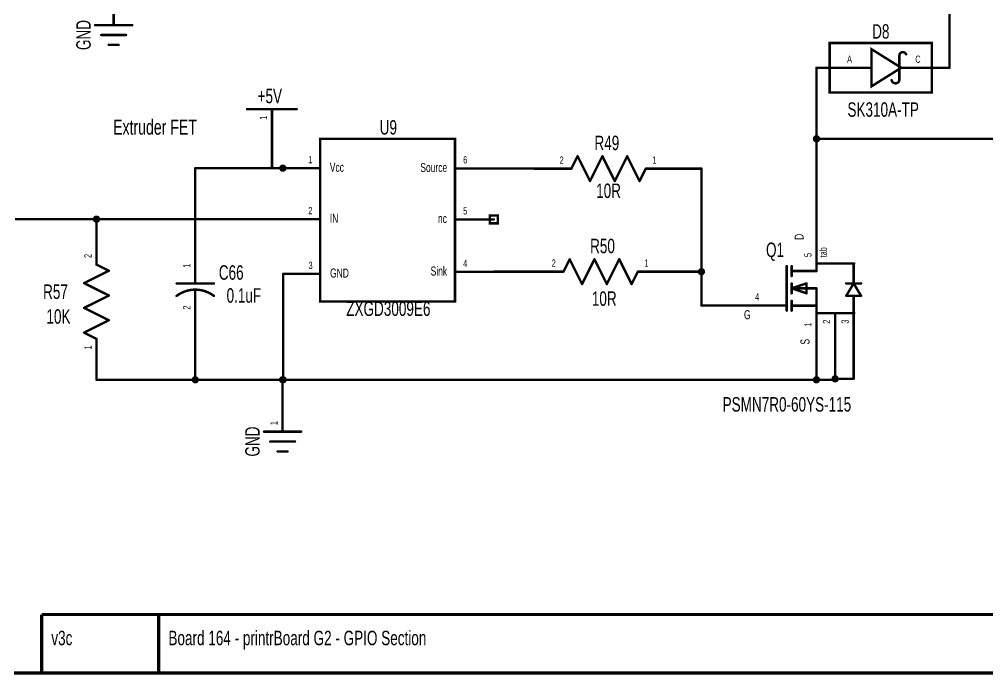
# Model space of a CAD drawing. Extents: x -0.2 to 11.3, y -0.6 to 7.5.
# Drawn here: x 4.476 to 8.382, y -0.597 to 2.048 of the extents above; entities that cross this region are included whole.
import ezdxf
from ezdxf.enums import TextEntityAlignment as Align

# ---------------------------------------------------------------- set-up
doc = ezdxf.new("R2010")
doc.units = 0
for name, color, linetype in [('Element', 253, 'CONTINUOUS'), ('Net', 50, 'CONTINUOUS'), ('Pin', 50, 'CONTINUOUS'), ('Shapes', 252, 'CONTINUOUS'), ('Titles', 253, 'CONTINUOUS')]:
    doc.layers.add(name, color=color, linetype=linetype)

msp = doc.modelspace()

# ---------------------------------------------------------------- linework, layer by layer
at = {"layer": 'Element', "linetype": 'CONTINUOUS'}
for points, const_width in [([(4.781, 2.0247), (4.931, 2.0247)], 0.0098), ([(4.806, 1.9847), (4.906, 1.9847)], 0.0098), ([(7.7443, 1.9525), (8.1568, 1.9525), (8.1568, 1.7525), (7.7443, 1.7525), (7.7443, 1.9525)], 0.0098), ([(4.836, 1.9447), (4.876, 1.9447)], 0.0098), ([(8.0331, 1.8525), (7.9131, 1.9275), (7.9131, 1.7775), (8.0331, 1.8525)], 0.0098), ([(8.0527, 1.9066), (8.0519, 1.9084), (8.0509, 1.91), (8.0497, 1.9115), (8.0482, 1.9128), (8.0467, 1.9139), (8.0449, 1.9147), (8.0431, 1.9153), (8.0412, 1.9157), (8.0393, 1.9158), (8.0374, 1.9157), (8.0356, 1.9152), (8.0338, 1.9146), (8.0321, 1.9136), (8.0305, 1.9125), (8.0291, 1.9112), (8.028, 1.9097), (8.027, 1.908), (8.0263, 1.9062), (8.0258, 1.9044), (8.0256, 1.9025)], 0.0098), ([(8.0256, 1.9025), (8.0256, 1.8025)], 0.0098), ([(7.9071, 1.8525), (7.8691, 1.8525)], 0.0098), ([(8.0691, 1.8525), (8.0321, 1.8525)], 0.0098), ([(7.9943, 1.8025), (7.9949, 1.8004), (7.9958, 1.7983), (7.9969, 1.7965), (7.9983, 1.7948), (7.9999, 1.7933), (8.0016, 1.792), (8.0036, 1.791), (8.0056, 1.7903), (8.0078, 1.7898), (8.01, 1.7897), (8.0121, 1.7898), (8.0143, 1.7903), (8.0163, 1.791), (8.0183, 1.792), (8.0201, 1.7933), (8.0217, 1.7948), (8.023, 1.7965), (8.0242, 1.7983), (8.025, 1.8004), (8.0256, 1.8025)], 0.0098), ([(5.3946, 1.6853), (5.5946, 1.6853)], 0.0098), ([(5.6894, 1.5653), (6.2331, 1.5653), (6.2331, 0.909), (5.6894, 0.909), (5.6894, 1.5653)], 0.0098), ([(6.7275, 1.4953), (6.7025, 1.4453)], 0.0098), ([(6.7775, 1.3953), (6.7275, 1.4953)], 0.0098), ([(6.8275, 1.4953), (6.7775, 1.3953)], 0.0098), ([(6.8775, 1.3953), (6.8275, 1.4953)], 0.0098), ([(6.9275, 1.4953), (6.8775, 1.3953)], 0.0098), ([(6.9775, 1.3953), (6.9275, 1.4953)], 0.0098), ([(7.0025, 1.4453), (6.9775, 1.3953)], 0.0098), ([(4.8368, 1.0332), (4.7868, 1.0582)], 0.0098), ([(6.6955, 1.0794), (6.6705, 1.0294)], 0.0098), ([(6.7455, 0.9794), (6.6955, 1.0794)], 0.0098), ([(6.7955, 1.0794), (6.7455, 0.9794)], 0.0098), ([(6.8455, 0.9794), (6.7955, 1.0794)], 0.0098), ([(6.8955, 1.0794), (6.8455, 0.9794)], 0.0098), ([(6.9455, 0.9794), (6.8955, 1.0794)], 0.0098), ([(7.5711, 1.052), (7.5711, 0.872)], 0.0098), ([(7.5911, 1.052), (7.5911, 1.012)], 0.0098), ([(7.6911, 1.032), (7.6911, 1.062)], 0.0098), ([(7.6911, 1.062), (7.8436, 1.062)], 0.0098), ([(7.8411, 1.0558), (7.8411, 0.9758)], 0.0098), ([(4.7368, 0.9832), (4.8368, 1.0332)], 0.0098), ([(5.1853, 1.0188), (5.1853, 0.9818)], 0.0098), ([(6.9705, 1.0294), (6.9455, 0.9794)], 0.0098), ([(7.6911, 1.032), (7.5911, 1.032)], 0.0098), ([(4.8368, 0.9332), (4.7368, 0.9832)], 0.0098), ([(5.1103, 0.9818), (5.2603, 0.9818)], 0.0098), ([(7.5911, 0.942), (7.5911, 0.982)], 0.0098), ([(7.6511, 0.982), (7.5911, 0.962)], 0.0098), ([(7.6511, 0.942), (7.6511, 0.982)], 0.0098), ([(7.8411, 0.982), (7.8111, 0.932)], 0.0098), ([(7.8111, 0.982), (7.8711, 0.982)], 0.0098), ([(7.8711, 0.932), (7.8411, 0.982)], 0.0098), ([(4.7368, 0.8832), (4.8368, 0.9332)], 0.0098), ([(5.2605, 0.9316), (5.2539, 0.9363), (5.247, 0.9405), (5.2399, 0.9443), (5.2325, 0.9475), (5.225, 0.9503), (5.2172, 0.9527), (5.2094, 0.9545), (5.2014, 0.9558), (5.1934, 0.9565), (5.1853, 0.9568), (5.1772, 0.9565), (5.1692, 0.9558), (5.1612, 0.9545), (5.1534, 0.9527), (5.1456, 0.9503), (5.1381, 0.9475), (5.1307, 0.9442), (5.1236, 0.9405), (5.1167, 0.9363), (5.1101, 0.9316)], 0.01), ([(5.1853, 0.9568), (5.1853, 0.9188)], 0.0098), ([(7.6911, 0.962), (7.5911, 0.962)], 0.0098), ([(7.5911, 0.962), (7.6511, 0.942)], 0.0098), ([(7.6911, 0.962), (7.6911, 0.862)], 0.0098), ([(7.5911, 0.872), (7.5911, 0.912)], 0.0098), ([(7.8111, 0.932), (7.8711, 0.932)], 0.0098), ([(7.8411, 0.862), (7.8411, 0.932)], 0.0098), ([(4.8368, 0.8332), (4.7368, 0.8832)], 0.0098), ([(7.4911, 0.8933), (7.5711, 0.8933)], 0.0098), ([(7.6911, 0.892), (7.5911, 0.892)], 0.0098), ([(7.6911, 0.862), (7.8436, 0.862)], 0.0098), ([(4.7368, 0.7832), (4.8368, 0.8332)], 0.0098), ([(4.7868, 0.7582), (4.7368, 0.7832)], 0.0098), ([(5.4625, 0.3837), (5.6125, 0.3837)], 0.0098), ([(5.4875, 0.3437), (5.5875, 0.3437)], 0.0098), ([(5.5175, 0.3037), (5.5575, 0.3037)], 0.0098)]:
    msp.add_lwpolyline(points, dxfattribs=dict(at, const_width=const_width))
for points, const_width in [([(4.7786, 2.0247, 1), (4.7835, 2.0247, 1), (4.7786, 2.0247, 1)], 0.0049), ([(4.9286, 2.0247, 1), (4.9335, 2.0247, 1), (4.9286, 2.0247, 1)], 0.0049), ([(4.8036, 1.9847, 1), (4.8085, 1.9847, 1), (4.8036, 1.9847, 1)], 0.0049), ([(4.9036, 1.9847, 1), (4.9085, 1.9847, 1), (4.9036, 1.9847, 1)], 0.0049), ([(4.8336, 1.9447, 1), (4.8385, 1.9447, 1), (4.8336, 1.9447, 1)], 0.0049), ([(4.8736, 1.9447, 1), (4.8785, 1.9447, 1), (4.8736, 1.9447, 1)], 0.0049), ([(8.0231, 1.9025, 1), (8.0281, 1.9025, 1), (8.0231, 1.9025, 1)], 0.0049), ([(8.0231, 1.9025, 1), (8.028, 1.9025, 1), (8.0231, 1.9025, 1)], 0.0049), ([(8.0502, 1.9066, 1), (8.0551, 1.9066, 1), (8.0502, 1.9066, 1)], 0.0049), ([(7.8666, 1.8525, 1), (7.8715, 1.8525, 1), (7.8666, 1.8525, 1)], 0.0049), ([(7.9046, 1.8525, 1), (7.9095, 1.8525, 1), (7.9046, 1.8525, 1)], 0.0049), ([(8.0296, 1.8525, 1), (8.0345, 1.8525, 1), (8.0296, 1.8525, 1)], 0.0049), ([(8.0306, 1.8525, 1), (8.0355, 1.8525, 1), (8.0306, 1.8525, 1)], 0.0049), ([(8.0666, 1.8525, 1), (8.0715, 1.8525, 1), (8.0666, 1.8525, 1)], 0.0049), ([(7.9919, 1.8025, 1), (7.9968, 1.8025, 1), (7.9919, 1.8025, 1)], 0.0049), ([(8.0231, 1.8025, 1), (8.0281, 1.8025, 1), (8.0231, 1.8025, 1)], 0.0049), ([(8.0231, 1.8025, 1), (8.028, 1.8025, 1), (8.0231, 1.8025, 1)], 0.0049), ([(5.3921, 1.6853, 1), (5.3971, 1.6853, 1), (5.3921, 1.6853, 1)], 0.0049), ([(5.5921, 1.6853, 1), (5.5971, 1.6853, 1), (5.5921, 1.6853, 1)], 0.0049), ([(6.7251, 1.4953, 1), (6.73, 1.4953, 1), (6.7251, 1.4953, 1)], 0.0049), ([(6.7251, 1.4953, 1), (6.73, 1.4953, 1), (6.7251, 1.4953, 1)], 0.0049), ([(6.8251, 1.4953, 1), (6.83, 1.4953, 1), (6.8251, 1.4953, 1)], 0.0049), ([(6.8251, 1.4953, 1), (6.83, 1.4953, 1), (6.8251, 1.4953, 1)], 0.0049), ([(6.9251, 1.4953, 1), (6.93, 1.4953, 1), (6.9251, 1.4953, 1)], 0.0049), ([(6.9251, 1.4953, 1), (6.93, 1.4953, 1), (6.9251, 1.4953, 1)], 0.0049), ([(6.7001, 1.4453, 1), (6.705, 1.4453, 1), (6.7001, 1.4453, 1)], 0.0049), ([(7.0001, 1.4453, 1), (7.005, 1.4453, 1), (7.0001, 1.4453, 1)], 0.0049), ([(6.7751, 1.3953, 1), (6.78, 1.3953, 1), (6.7751, 1.3953, 1)], 0.0049), ([(6.7751, 1.3953, 1), (6.78, 1.3953, 1), (6.7751, 1.3953, 1)], 0.0049), ([(6.8751, 1.3953, 1), (6.88, 1.3953, 1), (6.8751, 1.3953, 1)], 0.0049), ([(6.8751, 1.3953, 1), (6.88, 1.3953, 1), (6.8751, 1.3953, 1)], 0.0049), ([(6.9751, 1.3953, 1), (6.98, 1.3953, 1), (6.9751, 1.3953, 1)], 0.0049), ([(6.9751, 1.3953, 1), (6.98, 1.3953, 1), (6.9751, 1.3953, 1)], 0.0049), ([(4.7844, 1.0582, 1), (4.7893, 1.0582, 1), (4.7844, 1.0582, 1)], 0.0049), ([(6.6931, 1.0794, 1), (6.698, 1.0794, 1), (6.6931, 1.0794, 1)], 0.0049), ([(6.6931, 1.0794, 1), (6.698, 1.0794, 1), (6.6931, 1.0794, 1)], 0.0049), ([(6.7931, 1.0794, 1), (6.798, 1.0794, 1), (6.7931, 1.0794, 1)], 0.0049), ([(6.7931, 1.0794, 1), (6.798, 1.0794, 1), (6.7931, 1.0794, 1)], 0.0049), ([(6.8931, 1.0794, 1), (6.898, 1.0794, 1), (6.8931, 1.0794, 1)], 0.0049), ([(6.8931, 1.0794, 1), (6.898, 1.0794, 1), (6.8931, 1.0794, 1)], 0.0049), ([(7.5687, 1.052, 1), (7.5736, 1.052, 1), (7.5687, 1.052, 1)], 0.0049), ([(7.5887, 1.052, 1), (7.5936, 1.052, 1), (7.5887, 1.052, 1)], 0.0049), ([(7.6887, 1.062, 1), (7.6936, 1.062, 1), (7.6887, 1.062, 1)], 0.0049), ([(7.6887, 1.062, 1), (7.6936, 1.062, 1), (7.6887, 1.062, 1)], 0.0049), ([(7.8387, 1.0558, 1), (7.8436, 1.0558, 1), (7.8387, 1.0558, 1)], 0.0049), ([(7.8412, 1.062, 1), (7.8461, 1.062, 1), (7.8412, 1.062, 1)], 0.0049), ([(4.8344, 1.0332, 1), (4.8393, 1.0332, 1), (4.8344, 1.0332, 1)], 0.0049), ([(4.8344, 1.0332, 1), (4.8393, 1.0332, 1), (4.8344, 1.0332, 1)], 0.0049), ([(5.1828, 1.0188, 1), (5.1878, 1.0188, 1), (5.1828, 1.0188, 1)], 0.0049), ([(6.6681, 1.0294, 1), (6.673, 1.0294, 1), (6.6681, 1.0294, 1)], 0.0049), ([(6.9681, 1.0294, 1), (6.973, 1.0294, 1), (6.9681, 1.0294, 1)], 0.0049), ([(7.5887, 1.032, 1), (7.5936, 1.032, 1), (7.5887, 1.032, 1)], 0.0049), ([(7.5887, 1.012, 1), (7.5936, 1.012, 1), (7.5887, 1.012, 1)], 0.0049), ([(7.6887, 1.032, 1), (7.6936, 1.032, 1), (7.6887, 1.032, 1)], 0.0049), ([(7.6887, 1.032, 1), (7.6936, 1.032, 1), (7.6887, 1.032, 1)], 0.0049), ([(4.7344, 0.9832, 1), (4.7393, 0.9832, 1), (4.7344, 0.9832, 1)], 0.0049), ([(4.7344, 0.9832, 1), (4.7393, 0.9832, 1), (4.7344, 0.9832, 1)], 0.0049), ([(5.1078, 0.9818, 1), (5.1128, 0.9818, 1), (5.1078, 0.9818, 1)], 0.0049), ([(5.1828, 0.9818, 1), (5.1878, 0.9818, 1), (5.1828, 0.9818, 1)], 0.0049), ([(5.2578, 0.9818, 1), (5.2628, 0.9818, 1), (5.2578, 0.9818, 1)], 0.0049), ([(6.7431, 0.9794, 1), (6.748, 0.9794, 1), (6.7431, 0.9794, 1)], 0.0049), ([(6.7431, 0.9794, 1), (6.748, 0.9794, 1), (6.7431, 0.9794, 1)], 0.0049), ([(6.8431, 0.9794, 1), (6.848, 0.9794, 1), (6.8431, 0.9794, 1)], 0.0049), ([(6.8431, 0.9794, 1), (6.848, 0.9794, 1), (6.8431, 0.9794, 1)], 0.0049), ([(6.9431, 0.9794, 1), (6.948, 0.9794, 1), (6.9431, 0.9794, 1)], 0.0049), ([(6.9431, 0.9794, 1), (6.948, 0.9794, 1), (6.9431, 0.9794, 1)], 0.0049), ([(7.5887, 0.982, 1), (7.5936, 0.982, 1), (7.5887, 0.982, 1)], 0.0049), ([(7.6487, 0.982, 1), (7.6536, 0.982, 1), (7.6487, 0.982, 1)], 0.0049), ([(7.6487, 0.982, 1), (7.6536, 0.982, 1), (7.6487, 0.982, 1)], 0.0049), ([(7.8087, 0.982, 1), (7.8136, 0.982, 1), (7.8087, 0.982, 1)], 0.0049), ([(7.8387, 0.982, 1), (7.8436, 0.982, 1), (7.8387, 0.982, 1)], 0.0049), ([(7.8387, 0.982, 1), (7.8436, 0.982, 1), (7.8387, 0.982, 1)], 0.0049), ([(7.8387, 0.9758, 1), (7.8436, 0.9758, 1), (7.8387, 0.9758, 1)], 0.0049), ([(7.8687, 0.982, 1), (7.8736, 0.982, 1), (7.8687, 0.982, 1)], 0.0049), ([(4.8344, 0.9332, 1), (4.8393, 0.9332, 1), (4.8344, 0.9332, 1)], 0.0049), ([(4.8344, 0.9332, 1), (4.8393, 0.9332, 1), (4.8344, 0.9332, 1)], 0.0049), ([(5.1828, 0.9568, 1), (5.1878, 0.9568, 1), (5.1828, 0.9568, 1)], 0.0049), ([(7.5887, 0.962, 1), (7.5936, 0.962, 1), (7.5887, 0.962, 1)], 0.0049), ([(7.5887, 0.962, 1), (7.5936, 0.962, 1), (7.5887, 0.962, 1)], 0.0049), ([(7.5887, 0.962, 1), (7.5936, 0.962, 1), (7.5887, 0.962, 1)], 0.0049), ([(7.5887, 0.942, 1), (7.5936, 0.942, 1), (7.5887, 0.942, 1)], 0.0049), ([(7.6487, 0.942, 1), (7.6536, 0.942, 1), (7.6487, 0.942, 1)], 0.0049), ([(7.6487, 0.942, 1), (7.6536, 0.942, 1), (7.6487, 0.942, 1)], 0.0049), ([(7.6887, 0.962, 1), (7.6936, 0.962, 1), (7.6887, 0.962, 1)], 0.0049), ([(7.6887, 0.962, 1), (7.6936, 0.962, 1), (7.6887, 0.962, 1)], 0.0049), ([(5.1076, 0.9316, 1), (5.1126, 0.9316, 1), (5.1076, 0.9316, 1)], 0.005), ([(5.1828, 0.9188, 1), (5.1878, 0.9188, 1), (5.1828, 0.9188, 1)], 0.0049), ([(5.258, 0.9316, 1), (5.263, 0.9316, 1), (5.258, 0.9316, 1)], 0.005), ([(7.5887, 0.912, 1), (7.5936, 0.912, 1), (7.5887, 0.912, 1)], 0.0049), ([(7.8087, 0.932, 1), (7.8136, 0.932, 1), (7.8087, 0.932, 1)], 0.0049), ([(7.8087, 0.932, 1), (7.8136, 0.932, 1), (7.8087, 0.932, 1)], 0.0049), ([(7.8387, 0.932, 1), (7.8436, 0.932, 1), (7.8387, 0.932, 1)], 0.0049), ([(7.8687, 0.932, 1), (7.8736, 0.932, 1), (7.8687, 0.932, 1)], 0.0049), ([(7.8687, 0.932, 1), (7.8736, 0.932, 1), (7.8687, 0.932, 1)], 0.0049), ([(4.7344, 0.8832, 1), (4.7393, 0.8832, 1), (4.7344, 0.8832, 1)], 0.0049), ([(4.7344, 0.8832, 1), (4.7393, 0.8832, 1), (4.7344, 0.8832, 1)], 0.0049), ([(7.4887, 0.8933, 1), (7.4936, 0.8933, 1), (7.4887, 0.8933, 1)], 0.0049), ([(7.5687, 0.8933, 1), (7.5736, 0.8933, 1), (7.5687, 0.8933, 1)], 0.0049), ([(7.5687, 0.872, 1), (7.5736, 0.872, 1), (7.5687, 0.872, 1)], 0.0049), ([(7.5887, 0.892, 1), (7.5936, 0.892, 1), (7.5887, 0.892, 1)], 0.0049), ([(7.5887, 0.872, 1), (7.5936, 0.872, 1), (7.5887, 0.872, 1)], 0.0049), ([(7.6887, 0.892, 1), (7.6936, 0.892, 1), (7.6887, 0.892, 1)], 0.0049), ([(7.6887, 0.862, 1), (7.6936, 0.862, 1), (7.6887, 0.862, 1)], 0.0049), ([(7.6887, 0.862, 1), (7.6936, 0.862, 1), (7.6887, 0.862, 1)], 0.0049), ([(7.8387, 0.862, 1), (7.8436, 0.862, 1), (7.8387, 0.862, 1)], 0.0049), ([(7.8412, 0.862, 1), (7.8461, 0.862, 1), (7.8412, 0.862, 1)], 0.0049), ([(4.8344, 0.8332, 1), (4.8393, 0.8332, 1), (4.8344, 0.8332, 1)], 0.0049), ([(4.8344, 0.8332, 1), (4.8393, 0.8332, 1), (4.8344, 0.8332, 1)], 0.0049), ([(4.7344, 0.7832, 1), (4.7393, 0.7832, 1), (4.7344, 0.7832, 1)], 0.0049), ([(4.7344, 0.7832, 1), (4.7393, 0.7832, 1), (4.7344, 0.7832, 1)], 0.0049), ([(4.7844, 0.7582, 1), (4.7893, 0.7582, 1), (4.7844, 0.7582, 1)], 0.0049), ([(5.46, 0.3837, 1), (5.4649, 0.3837, 1), (5.46, 0.3837, 1)], 0.0049), ([(5.61, 0.3837, 1), (5.6149, 0.3837, 1), (5.61, 0.3837, 1)], 0.0049), ([(5.485, 0.3437, 1), (5.4899, 0.3437, 1), (5.485, 0.3437, 1)], 0.0049), ([(5.585, 0.3437, 1), (5.5899, 0.3437, 1), (5.585, 0.3437, 1)], 0.0049), ([(5.515, 0.3037, 1), (5.5199, 0.3037, 1), (5.515, 0.3037, 1)], 0.0049), ([(5.555, 0.3037, 1), (5.5599, 0.3037, 1), (5.555, 0.3037, 1)], 0.0049)]:
    msp.add_lwpolyline(points, format="xyb", dxfattribs=dict(at, const_width=const_width))
at = {"layer": 'Net', "linetype": 'CONTINUOUS', "const_width": 0.0098}
for points in [[(8.2279, 1.8525), (8.2279, 4.1674)], [(7.7126, 1.8525), (7.6911, 1.8525)], [(7.6911, 1.8525), (7.6911, 1.212)], [(8.2136, 1.8525), (8.2279, 1.8525)], [(7.6813, 1.5657), (7.6818, 1.5626), (7.6832, 1.5599), (7.6853, 1.5577), (7.6881, 1.5563), (7.6911, 1.5558), (7.6942, 1.5563), (7.6969, 1.5577), (7.6991, 1.5599), (7.7005, 1.5626), (7.701, 1.5657), (7.7005, 1.5687), (7.6991, 1.5714), (7.6969, 1.5736), (7.6942, 1.575), (7.6911, 1.5755), (7.6881, 1.575), (7.6853, 1.5736), (7.6832, 1.5714), (7.6818, 1.5687), (7.6813, 1.5657)], [(7.6911, 1.5657), (10.1897, 1.5657)], [(5.4946, 1.4473), (5.4946, 1.5353)], [(5.1853, 1.1688), (5.1853, 1.4473)], [(5.1853, 1.4473), (5.5386, 1.4473)], [(5.5386, 1.4473), (5.4946, 1.4473)], [(5.5288, 1.4473), (5.5293, 1.4442), (5.5307, 1.4415), (5.5329, 1.4393), (5.5356, 1.4379), (5.5386, 1.4374), (5.5417, 1.4379), (5.5444, 1.4393), (5.5466, 1.4415), (5.548, 1.4442), (5.5485, 1.4473), (5.548, 1.4503), (5.5466, 1.4531), (5.5444, 1.4552), (5.5417, 1.4566), (5.5386, 1.4571), (5.5356, 1.4566), (5.5329, 1.4552), (5.5307, 1.4531), (5.5293, 1.4503), (5.5288, 1.4473)], [(5.5386, 1.4473), (5.5386, 1.4473)], [(5.5386, 1.4473), (5.5386, 1.4473)], [(6.5525, 1.4463), (6.3896, 1.4463)], [(7.1525, 1.4453), (7.2271, 1.4453)], [(7.2271, 1.4453), (7.2271, 1.0294)], [(4.777, 1.2413), (4.7775, 1.2382), (4.7789, 1.2355), (4.781, 1.2333), (4.7838, 1.2319), (4.7868, 1.2314), (4.7899, 1.2319), (4.7926, 1.2333), (4.7948, 1.2355), (4.7962, 1.2382), (4.7967, 1.2413), (4.7962, 1.2443), (4.7948, 1.2471), (4.7926, 1.2492), (4.7899, 1.2506), (4.7868, 1.2511), (4.7838, 1.2506), (4.781, 1.2492), (4.7789, 1.2471), (4.7775, 1.2443), (4.777, 1.2413)], [(4.4576, 1.2413), (4.7868, 1.2413)], [(4.7868, 1.2082), (4.7868, 1.2413)], [(4.7868, 1.2413), (5.5386, 1.2413)], [(5.5396, 0.5931), (5.5396, 1.0203)], [(6.3896, 1.0294), (6.5205, 1.0294)], [(7.2271, 1.0294), (7.1205, 1.0294)], [(7.2173, 1.0294), (7.2178, 1.0263), (7.2192, 1.0236), (7.2214, 1.0214), (7.2241, 1.02), (7.2271, 1.0195), (7.2302, 1.02), (7.2329, 1.0214), (7.2351, 1.0236), (7.2365, 1.0263), (7.237, 1.0294), (7.2365, 1.0324), (7.2351, 1.0351), (7.2329, 1.0373), (7.2302, 1.0387), (7.2271, 1.0392), (7.2241, 1.0387), (7.2214, 1.0373), (7.2192, 1.0351), (7.2178, 1.0324), (7.2173, 1.0294)], [(7.2271, 0.893), (7.2271, 1.0294)], [(7.2271, 1.0294), (7.2271, 1.0294)], [(7.3411, 0.893), (7.2271, 0.893)], [(5.1853, 0.7688), (5.1853, 0.5931)], [(7.6911, 0.712), (7.6911, 0.5931)], [(7.7664, 0.5931), (7.7664, 0.712)], [(7.8411, 0.5967), (7.8411, 0.712)], [(4.7868, 0.6082), (4.7868, 0.5931)], [(4.7868, 0.5931), (5.1853, 0.5931)], [(5.1755, 0.5931), (5.1759, 0.59), (5.1773, 0.5873), (5.1795, 0.5851), (5.1823, 0.5837), (5.1853, 0.5832), (5.1883, 0.5837), (5.1911, 0.5851), (5.1933, 0.5873), (5.1947, 0.59), (5.1951, 0.5931), (5.1947, 0.5961), (5.1933, 0.5988), (5.1911, 0.601), (5.1883, 0.6024), (5.1853, 0.6029), (5.1823, 0.6024), (5.1795, 0.601), (5.1773, 0.5988), (5.1759, 0.5961), (5.1755, 0.5931)], [(5.1853, 0.5931), (5.5396, 0.5931)], [(5.5276, 0.5931), (5.5281, 0.59), (5.5295, 0.5873), (5.5317, 0.5851), (5.5344, 0.5837), (5.5375, 0.5832), (5.5405, 0.5837), (5.5432, 0.5851), (5.5454, 0.5873), (5.5468, 0.59), (5.5473, 0.5931), (5.5468, 0.5961), (5.5454, 0.5988), (5.5432, 0.601), (5.5405, 0.6024), (5.5375, 0.6029), (5.5344, 0.6024), (5.5317, 0.601), (5.5295, 0.5988), (5.5281, 0.5961), (5.5276, 0.5931)], [(5.5298, 0.5931), (5.5303, 0.59), (5.5317, 0.5873), (5.5339, 0.5851), (5.5366, 0.5837), (5.5396, 0.5832), (5.5427, 0.5837), (5.5454, 0.5851), (5.5476, 0.5873), (5.549, 0.59), (5.5495, 0.5931), (5.549, 0.5961), (5.5476, 0.5988), (5.5454, 0.601), (5.5427, 0.6024), (5.5396, 0.6029), (5.5366, 0.6024), (5.5339, 0.601), (5.5317, 0.5988), (5.5303, 0.5961), (5.5298, 0.5931)], [(5.5375, 0.5337), (5.5375, 0.5931)], [(7.6911, 0.5931), (5.5396, 0.5931)], [(7.6813, 0.5931), (7.6818, 0.59), (7.6832, 0.5873), (7.6853, 0.5851), (7.6881, 0.5837), (7.6911, 0.5832), (7.6942, 0.5837), (7.6969, 0.5851), (7.6991, 0.5873), (7.7005, 0.59), (7.701, 0.5931), (7.7005, 0.5961), (7.6991, 0.5988), (7.6969, 0.601), (7.6942, 0.6024), (7.6911, 0.6029), (7.6881, 0.6024), (7.6853, 0.601), (7.6832, 0.5988), (7.6818, 0.5961), (7.6813, 0.5931)], [(7.6911, 0.5931), (7.7664, 0.5931)], [(7.7565, 0.5967), (7.757, 0.5937), (7.7584, 0.5909), (7.7606, 0.5887), (7.7633, 0.5873), (7.7664, 0.5869), (7.7694, 0.5873), (7.7722, 0.5887), (7.7743, 0.5909), (7.7757, 0.5937), (7.7762, 0.5967), (7.7757, 0.5997), (7.7743, 0.6025), (7.7722, 0.6047), (7.7694, 0.6061), (7.7664, 0.6065), (7.7633, 0.6061), (7.7606, 0.6047), (7.7584, 0.6025), (7.757, 0.5997), (7.7565, 0.5967)], [(7.7664, 0.5967), (7.8411, 0.5967)]]:
    msp.add_lwpolyline(points, dxfattribs=at)
at = {"layer": 'Net', "linetype": 'CONTINUOUS', "const_width": 0.0049}
for points in [[(7.6887, 1.8525, 1), (7.6936, 1.8525, 1), (7.6887, 1.8525, 1)], [(7.6887, 1.8525, 1), (7.6936, 1.8525, 1), (7.6887, 1.8525, 1)], [(7.7101, 1.8525, 1), (7.715, 1.8525, 1), (7.7101, 1.8525, 1)], [(8.2111, 1.8525, 1), (8.216, 1.8525, 1), (8.2111, 1.8525, 1)], [(8.2255, 1.8525, 1), (8.2304, 1.8525, 1), (8.2255, 1.8525, 1)], [(8.2255, 1.8525, 1), (8.2304, 1.8525, 1), (8.2255, 1.8525, 1)], [(7.6788, 1.5657, 1), (7.6837, 1.5657, 1), (7.6788, 1.5657, 1)], [(7.6887, 1.5657, 1), (7.6936, 1.5657, 1), (7.6887, 1.5657, 1)], [(5.4921, 1.5353, 1), (5.4971, 1.5353, 1), (5.4921, 1.5353, 1)], [(5.1828, 1.4473, 1), (5.1878, 1.4473, 1), (5.1828, 1.4473, 1)], [(5.1828, 1.4473, 1), (5.1878, 1.4473, 1), (5.1828, 1.4473, 1)], [(5.4921, 1.4473, 1), (5.4971, 1.4473, 1), (5.4921, 1.4473, 1)], [(5.4921, 1.4473, 1), (5.4971, 1.4473, 1), (5.4921, 1.4473, 1)], [(5.5263, 1.4473, 1), (5.5313, 1.4473, 1), (5.5263, 1.4473, 1)], [(5.5362, 1.4473, 1), (5.5411, 1.4473, 1), (5.5362, 1.4473, 1)], [(5.5362, 1.4473, 1), (5.5411, 1.4473, 1), (5.5362, 1.4473, 1)], [(5.5362, 1.4473, 1), (5.5411, 1.4473, 1), (5.5362, 1.4473, 1)], [(5.5362, 1.4473, 1), (5.5411, 1.4473, 1), (5.5362, 1.4473, 1)], [(6.3872, 1.4463, 1), (6.3921, 1.4463, 1), (6.3872, 1.4463, 1)], [(6.5501, 1.4463, 1), (6.555, 1.4463, 1), (6.5501, 1.4463, 1)], [(7.1501, 1.4453, 1), (7.155, 1.4453, 1), (7.1501, 1.4453, 1)], [(7.2247, 1.4453, 1), (7.2296, 1.4453, 1), (7.2247, 1.4453, 1)], [(7.2247, 1.4453, 1), (7.2296, 1.4453, 1), (7.2247, 1.4453, 1)], [(4.7745, 1.2413, 1), (4.7794, 1.2413, 1), (4.7745, 1.2413, 1)], [(4.7844, 1.2413, 1), (4.7893, 1.2413, 1), (4.7844, 1.2413, 1)], [(4.7844, 1.2413, 1), (4.7893, 1.2413, 1), (4.7844, 1.2413, 1)], [(4.7844, 1.2413, 1), (4.7893, 1.2413, 1), (4.7844, 1.2413, 1)], [(4.7844, 1.2082, 1), (4.7893, 1.2082, 1), (4.7844, 1.2082, 1)], [(5.5362, 1.2413, 1), (5.5411, 1.2413, 1), (5.5362, 1.2413, 1)], [(7.6887, 1.212, 1), (7.6936, 1.212, 1), (7.6887, 1.212, 1)], [(5.1828, 1.1688, 1), (5.1878, 1.1688, 1), (5.1828, 1.1688, 1)], [(5.5372, 1.0203, 1), (5.5421, 1.0203, 1), (5.5372, 1.0203, 1)], [(6.3872, 1.0294, 1), (6.3921, 1.0294, 1), (6.3872, 1.0294, 1)], [(6.5181, 1.0294, 1), (6.523, 1.0294, 1), (6.5181, 1.0294, 1)], [(7.1181, 1.0294, 1), (7.123, 1.0294, 1), (7.1181, 1.0294, 1)], [(7.2148, 1.0294, 1), (7.2198, 1.0294, 1), (7.2148, 1.0294, 1)], [(7.2247, 1.0294, 1), (7.2296, 1.0294, 1), (7.2247, 1.0294, 1)], [(7.2247, 1.0294, 1), (7.2296, 1.0294, 1), (7.2247, 1.0294, 1)], [(7.2247, 1.0294, 1), (7.2296, 1.0294, 1), (7.2247, 1.0294, 1)], [(7.2247, 1.0294, 1), (7.2296, 1.0294, 1), (7.2247, 1.0294, 1)], [(7.2247, 0.893, 1), (7.2296, 0.893, 1), (7.2247, 0.893, 1)], [(7.2247, 0.893, 1), (7.2296, 0.893, 1), (7.2247, 0.893, 1)], [(7.3387, 0.893, 1), (7.3436, 0.893, 1), (7.3387, 0.893, 1)], [(5.1828, 0.7688, 1), (5.1878, 0.7688, 1), (5.1828, 0.7688, 1)], [(7.6887, 0.712, 1), (7.6936, 0.712, 1), (7.6887, 0.712, 1)], [(7.7639, 0.712, 1), (7.7688, 0.712, 1), (7.7639, 0.712, 1)], [(7.8387, 0.712, 1), (7.8436, 0.712, 1), (7.8387, 0.712, 1)], [(4.7844, 0.6082, 1), (4.7893, 0.6082, 1), (4.7844, 0.6082, 1)], [(4.7844, 0.5931, 1), (4.7893, 0.5931, 1), (4.7844, 0.5931, 1)], [(4.7844, 0.5931, 1), (4.7893, 0.5931, 1), (4.7844, 0.5931, 1)], [(5.173, 0.5931, 1), (5.1779, 0.5931, 1), (5.173, 0.5931, 1)], [(5.1828, 0.5931, 1), (5.1878, 0.5931, 1), (5.1828, 0.5931, 1)], [(5.1828, 0.5931, 1), (5.1878, 0.5931, 1), (5.1828, 0.5931, 1)], [(5.1828, 0.5931, 1), (5.1878, 0.5931, 1), (5.1828, 0.5931, 1)], [(5.5251, 0.5931, 1), (5.5301, 0.5931, 1), (5.5251, 0.5931, 1)], [(5.5273, 0.5931, 1), (5.5323, 0.5931, 1), (5.5273, 0.5931, 1)], [(5.535, 0.5931, 1), (5.5399, 0.5931, 1), (5.535, 0.5931, 1)], [(5.5372, 0.5931, 1), (5.5421, 0.5931, 1), (5.5372, 0.5931, 1)], [(5.5372, 0.5931, 1), (5.5421, 0.5931, 1), (5.5372, 0.5931, 1)], [(5.5372, 0.5931, 1), (5.5421, 0.5931, 1), (5.5372, 0.5931, 1)], [(7.6788, 0.5931, 1), (7.6837, 0.5931, 1), (7.6788, 0.5931, 1)], [(7.6887, 0.5931, 1), (7.6936, 0.5931, 1), (7.6887, 0.5931, 1)], [(7.6887, 0.5931, 1), (7.6936, 0.5931, 1), (7.6887, 0.5931, 1)], [(7.6887, 0.5931, 1), (7.6936, 0.5931, 1), (7.6887, 0.5931, 1)], [(7.7541, 0.5967, 1), (7.759, 0.5967, 1), (7.7541, 0.5967, 1)], [(7.7639, 0.5967, 1), (7.7688, 0.5967, 1), (7.7639, 0.5967, 1)], [(7.7639, 0.5931, 1), (7.7688, 0.5931, 1), (7.7639, 0.5931, 1)], [(7.7639, 0.5931, 1), (7.7688, 0.5931, 1), (7.7639, 0.5931, 1)], [(7.8387, 0.5967, 1), (7.8436, 0.5967, 1), (7.8387, 0.5967, 1)], [(7.8387, 0.5967, 1), (7.8436, 0.5967, 1), (7.8387, 0.5967, 1)], [(5.535, 0.5337, 1), (5.5399, 0.5337, 1), (5.535, 0.5337, 1)]]:
    msp.add_lwpolyline(points, format="xyb", dxfattribs=at)
at = {"layer": 'Pin', "linetype": 'CONTINUOUS', "const_width": 0.0098}
for points in [[(4.856, 2.0247), (4.856, 2.1747)], [(7.8626, 1.8525), (7.7126, 1.8525)], [(8.0636, 1.8525), (8.2136, 1.8525)], [(5.4946, 1.6853), (5.4946, 1.5353)], [(5.6886, 1.4473), (5.5386, 1.4473)], [(6.2396, 1.4463), (6.3896, 1.4463)], [(6.7025, 1.4453), (6.5525, 1.4453)], [(7.0025, 1.4453), (7.1525, 1.4453)], [(6.3739, 1.256), (6.4054, 1.256), (6.4054, 1.2245), (6.3739, 1.2245), (6.3739, 1.256)], [(4.7868, 1.0582), (4.7868, 1.2082)], [(5.6886, 1.2413), (5.5386, 1.2413)], [(6.2396, 1.2403), (6.3896, 1.2403)], [(7.6911, 1.062), (7.6911, 1.212)], [(5.1853, 1.0188), (5.1853, 1.1688)], [(5.6896, 1.0203), (5.5396, 1.0203)], [(6.2396, 1.0283), (6.3896, 1.0283)], [(6.6705, 1.0294), (6.5205, 1.0294)], [(6.9705, 1.0294), (7.1205, 1.0294)], [(5.1853, 0.9188), (5.1853, 0.7688)], [(7.4911, 0.893), (7.3411, 0.893)], [(7.6911, 0.862), (7.6911, 0.712)], [(7.7664, 0.862), (7.7664, 0.712)], [(7.8411, 0.862), (7.8411, 0.712)], [(4.7868, 0.7582), (4.7868, 0.6082)], [(5.5375, 0.3837), (5.5375, 0.5337)]]:
    msp.add_lwpolyline(points, dxfattribs=at)
at = {"layer": 'Pin', "linetype": 'CONTINUOUS', "const_width": 0.0049}
for points in [[(4.8536, 2.0247, 1), (4.8585, 2.0247, 1), (4.8536, 2.0247, 1)], [(7.7101, 1.8525, 1), (7.715, 1.8525, 1), (7.7101, 1.8525, 1)], [(7.8601, 1.8525, 1), (7.865, 1.8525, 1), (7.8601, 1.8525, 1)], [(8.0611, 1.8525, 1), (8.066, 1.8525, 1), (8.0611, 1.8525, 1)], [(8.2111, 1.8525, 1), (8.216, 1.8525, 1), (8.2111, 1.8525, 1)], [(5.4921, 1.6853, 1), (5.4971, 1.6853, 1), (5.4921, 1.6853, 1)], [(5.4921, 1.5353, 1), (5.4971, 1.5353, 1), (5.4921, 1.5353, 1)], [(5.5362, 1.4473, 1), (5.5411, 1.4473, 1), (5.5362, 1.4473, 1)], [(5.6862, 1.4473, 1), (5.6911, 1.4473, 1), (5.6862, 1.4473, 1)], [(6.2372, 1.4463, 1), (6.2421, 1.4463, 1), (6.2372, 1.4463, 1)], [(6.3872, 1.4463, 1), (6.3921, 1.4463, 1), (6.3872, 1.4463, 1)], [(6.5501, 1.4453, 1), (6.555, 1.4453, 1), (6.5501, 1.4453, 1)], [(6.7001, 1.4453, 1), (6.705, 1.4453, 1), (6.7001, 1.4453, 1)], [(7.0001, 1.4453, 1), (7.005, 1.4453, 1), (7.0001, 1.4453, 1)], [(7.1501, 1.4453, 1), (7.155, 1.4453, 1), (7.1501, 1.4453, 1)], [(4.7844, 1.2082, 1), (4.7893, 1.2082, 1), (4.7844, 1.2082, 1)], [(5.5362, 1.2413, 1), (5.5411, 1.2413, 1), (5.5362, 1.2413, 1)], [(5.6862, 1.2413, 1), (5.6911, 1.2413, 1), (5.6862, 1.2413, 1)], [(6.2372, 1.2403, 1), (6.2421, 1.2403, 1), (6.2372, 1.2403, 1)], [(6.3872, 1.2403, 1), (6.3921, 1.2403, 1), (6.3872, 1.2403, 1)], [(7.6887, 1.212, 1), (7.6936, 1.212, 1), (7.6887, 1.212, 1)], [(5.1828, 1.1688, 1), (5.1878, 1.1688, 1), (5.1828, 1.1688, 1)], [(4.7844, 1.0582, 1), (4.7893, 1.0582, 1), (4.7844, 1.0582, 1)], [(7.6887, 1.062, 1), (7.6936, 1.062, 1), (7.6887, 1.062, 1)], [(5.1828, 1.0188, 1), (5.1878, 1.0188, 1), (5.1828, 1.0188, 1)], [(5.5372, 1.0203, 1), (5.5421, 1.0203, 1), (5.5372, 1.0203, 1)], [(5.6872, 1.0203, 1), (5.6921, 1.0203, 1), (5.6872, 1.0203, 1)], [(6.2372, 1.0283, 1), (6.2421, 1.0283, 1), (6.2372, 1.0283, 1)], [(6.3872, 1.0283, 1), (6.3921, 1.0283, 1), (6.3872, 1.0283, 1)], [(6.5181, 1.0294, 1), (6.523, 1.0294, 1), (6.5181, 1.0294, 1)], [(6.6681, 1.0294, 1), (6.673, 1.0294, 1), (6.6681, 1.0294, 1)], [(6.9681, 1.0294, 1), (6.973, 1.0294, 1), (6.9681, 1.0294, 1)], [(7.1181, 1.0294, 1), (7.123, 1.0294, 1), (7.1181, 1.0294, 1)], [(5.1828, 0.9188, 1), (5.1878, 0.9188, 1), (5.1828, 0.9188, 1)], [(7.3387, 0.893, 1), (7.3436, 0.893, 1), (7.3387, 0.893, 1)], [(7.4887, 0.893, 1), (7.4936, 0.893, 1), (7.4887, 0.893, 1)], [(7.6887, 0.862, 1), (7.6936, 0.862, 1), (7.6887, 0.862, 1)], [(7.7639, 0.862, 1), (7.7688, 0.862, 1), (7.7639, 0.862, 1)], [(7.8387, 0.862, 1), (7.8436, 0.862, 1), (7.8387, 0.862, 1)], [(4.7844, 0.7582, 1), (4.7893, 0.7582, 1), (4.7844, 0.7582, 1)], [(5.1828, 0.7688, 1), (5.1878, 0.7688, 1), (5.1828, 0.7688, 1)], [(7.6887, 0.712, 1), (7.6936, 0.712, 1), (7.6887, 0.712, 1)], [(7.7639, 0.712, 1), (7.7688, 0.712, 1), (7.7639, 0.712, 1)], [(7.8387, 0.712, 1), (7.8436, 0.712, 1), (7.8387, 0.712, 1)], [(4.7844, 0.6082, 1), (4.7893, 0.6082, 1), (4.7844, 0.6082, 1)], [(5.535, 0.5337, 1), (5.5399, 0.5337, 1), (5.535, 0.5337, 1)], [(5.535, 0.3837, 1), (5.5399, 0.3837, 1), (5.535, 0.3837, 1)]]:
    msp.add_lwpolyline(points, format="xyb", dxfattribs=at)
at = {"layer": 'Titles', "linetype": 'CONTINUOUS', "const_width": 0.0131}
for points in [[(11.2581, -0.5907), (-0.2349, -0.5907), (-0.2349, 7.4773), (11.2581, 7.4773), (11.2581, -0.5907)], [(4.5652, -0.3545), (5.0377, -0.3545)], [(4.5652, -0.3545), (4.5652, -0.5907)], [(5.0377, -0.3545), (5.0377, -0.5907)], [(5.0377, -0.3545), (9.329, -0.3545)], [(5.0377, -0.3545), (5.0377, -0.5907)], [(4.5652, -0.5907), (5.0377, -0.5907)], [(5.0377, -0.5907), (9.329, -0.5907)]]:
    msp.add_lwpolyline(points, dxfattribs=at)

# ---------------------------------------------------------------- texts
at = {"layer": 'Element', "width": 0.7}
for p in [(4.781, 1.9847), (5.4625, 0.3437)]:
    msp.add_text('GND', height=0.0583, rotation=90, dxfattribs=at).set_placement(p, align=Align.BOTTOM_CENTER)
for s, p in [('D8', (7.9506, 1.9525)), ('+5V', (5.4859, 1.6919)), ('SK310A-TP', (7.9602, 1.6372)), ('U9', (5.9641, 1.5653)), ('R49', (6.8456, 1.5025)), ('R50', (6.828, 1.0865)), ('Q1', (7.524, 1.0709)), ('C66', (5.3303, 0.9794)), ('R57', (4.6215, 0.9019)), ('0.1uF', (5.3814, 0.8868)), ('10K', (4.6334, 0.8019)), ('PSMN7R0-60YS-115', (7.5719, 0.4472))]:
    msp.add_text(s, height=0.0583, dxfattribs=at).set_placement(p, align=Align.BOTTOM_CENTER)
for s, p in [('10R', (6.8525, 1.3851)), ('10R', (6.835, 0.9499)), ('ZXGD3009E6', (5.9641, 0.909))]:
    msp.add_text(s, height=0.0583, dxfattribs=at).set_placement(p, align=Align.TOP_CENTER)
msp.add_text('tab', height=0.0292, rotation=90, dxfattribs=at).set_placement((7.7038, 1.0869), align=Align.TOP_LEFT)
at = {"layer": 'Pin', "width": 0.7}
for s, height, p in [('A', 0.0292, (7.8145, 1.9017)), ('C', 0.0292, (8.0898, 1.9017)), ('1', 0.0292, (5.6411, 1.4965)), ('6', 0.0292, (6.2659, 1.4955)), ('2', 0.0292, (6.6549, 1.4945)), ('1', 0.0292, (7.0288, 1.4945)), ('Vcc', 0.0365, (5.728, 1.4691)), ('Source', 0.0365, (6.0931, 1.4681)), ('2', 0.0292, (5.6411, 1.2905)), ('5', 0.0292, (6.2659, 1.2895)), ('IN', 0.0365, (5.728, 1.2631)), ('nc', 0.0365, (6.1642, 1.2621)), ('3', 0.0292, (5.6421, 1.0695)), ('4', 0.0292, (6.2659, 1.0775)), ('2', 0.0292, (6.6229, 1.0786)), ('1', 0.0292, (6.9968, 1.0786)), ('GND', 0.0365, (5.729, 1.0421)), ('Sink', 0.0365, (6.1347, 1.0501)), ('4', 0.0292, (7.4436, 0.9423)), ('G', 0.0365, (7.3988, 0.874))]:
    msp.add_text(s, height=height, dxfattribs=at).set_placement(p, align=Align.TOP_LEFT)
for s, height, p in [('1', 0.0292, (5.4454, 1.6426)), ('D', 0.0365, (7.6029, 1.1576)), ('2', 0.0292, (4.7376, 1.0844)), ('5', 0.0292, (7.6419, 1.0883)), ('1', 0.0292, (5.1361, 1.045)), ('2', 0.0292, (5.1361, 0.8762)), ('1', 0.0292, (7.6419, 0.8069)), ('2', 0.0292, (7.7172, 0.8194)), ('3', 0.0292, (7.7919, 0.8194)), ('S', 0.0365, (7.6266, 0.7352)), ('1', 0.0292, (4.7376, 0.7155)), ('1', 0.0292, (5.4882, 0.41))]:
    msp.add_text(s, height=height, rotation=90, dxfattribs=at).set_placement(p, align=Align.TOP_LEFT)
at = {"layer": 'Shapes', "width": 0.7}
msp.add_text('Extruder FET', height=0.0608, dxfattribs=at).set_placement((5.0229, 1.6128), align=Align.MIDDLE_CENTER)
at = {"layer": 'Titles', "width": 0.7}
for s, p in [('v3c', (4.6046, -0.4201)), ('Board 164 - printrBoard G2 - GPIO Section', (5.077, -0.4201))]:
    msp.add_text(s, height=0.0583, dxfattribs=at).set_placement(p, align=Align.TOP_LEFT)

doc.saveas('drawing.dxf')
